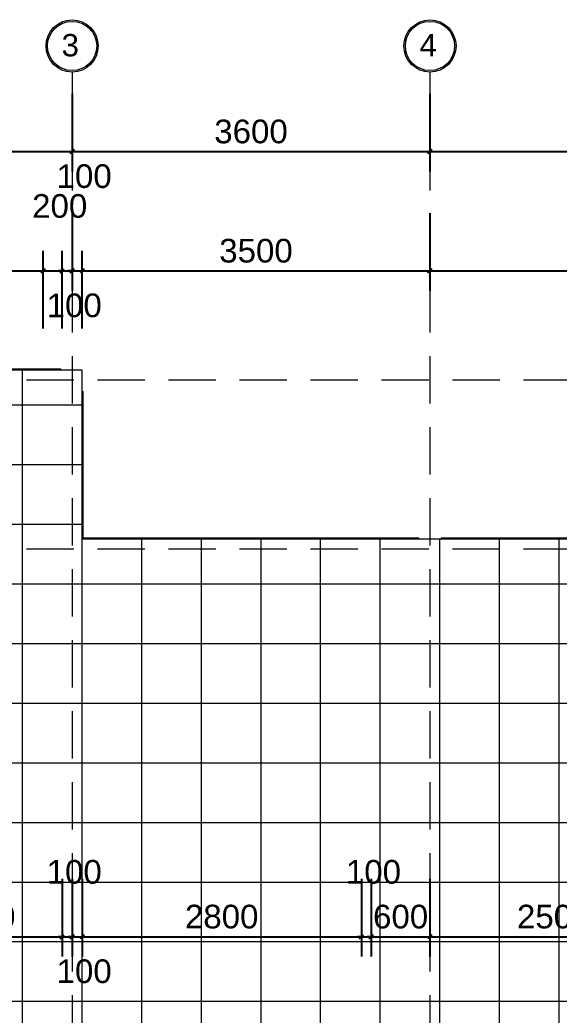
# Model space of a CAD drawing. Header units: millimetres. Extents: x -20510 to 108935, y -243239 to 20306.
# Drawn here: x 7525 to 12949, y -201489 to -191475 of the extents above; entities that cross this region are included whole.
import ezdxf

# ---------------------------------------------------------------- set-up
doc = ezdxf.new("R2010")
doc.units = ezdxf.units.MM
doc.linetypes.add('Hidden', pattern=[714.375, 476.25, -238.125])
for name, color, linetype, lineweight in [('A-ANNO-DIMS', 1, 'Continuous', 9), ('A-FLOR-PATT', 8, 'Continuous', 9), ('S-BEAM', 7, 'Continuous', 9), ('S-FNDN', 7, 'Continuous', 9), ('S-GRID', 1, 'Continuous', 9), ('S-GRID-IDEN', 1, 'Continuous', 9)]:
    doc.layers.add(name, color=color, linetype=linetype, lineweight=lineweight)
doc.styles.add('Arial_2', font='arial.ttf', dxfattribs={"height": 300})
doc.styles.add('Arial_5', font='arial.ttf', dxfattribs={"height": 238.125})
doc.dimstyles.new('SecretInternalLinAngDimStyle5p4736185', dxfattribs={"dimscale": 304.8, "dimtxt": 242.94927, "dimasz": 0.130208, "dimexe": 0.656168, "dimexo": 0.0625, "dimgap": 0.260417, "dimtad": 1, "dimdec": 0, "dimrnd": 100, "dimzin": 0, "dimdsep": 46, "dimtxsty": 'Arial_5', "dimblk1": 'OBLIQUE', "dimblk2": 'OBLIQUE', "dimsah": 1, "dimcen": 0.09, "dimdle": 0.492126, "dimazin": 0, "dimtfac": 1, "dimtdec": 4, "dimtix": 1, "dimtmove": 0, "dimatfit": 3, "dimfxl": 2.624672, "dimfxlon": 1, "dimtvp": 1, "dimtolj": 1, "dimtzin": 0, "dimarcsym": 2})
doc.dimstyles.new('SecretInternalLinAngDimStyle5p4736185_1', dxfattribs={"dimscale": 304.8, "dimtxt": 242.94927, "dimasz": 0.130208, "dimexe": 0.656168, "dimexo": 0.0625, "dimgap": 0.260417, "dimtad": 1, "dimdec": 0, "dimrnd": 100, "dimzin": 0, "dimdsep": 46, "dimtxsty": 'Arial_5', "dimblk1": 'OBLIQUE', "dimblk2": 'OBLIQUE', "dimsah": 1, "dimcen": 0.09, "dimdle": 0.492126, "dimazin": 0, "dimtfac": 1, "dimtdec": 4, "dimtix": 1, "dimtmove": 2, "dimatfit": 3, "dimfxl": 2.624672, "dimfxlon": 1, "dimtvp": 1, "dimtolj": 1, "dimtzin": 0, "dimarcsym": 2})

# ---------------------------------------------------------------- blocks, each defined once
blk = doc.blocks.new('Grid - TRUC  D1-102336-07_MẶT BẰNG MÁI')
at = {"layer": 'S-GRID-IDEN'}
for radius in [3.5, 3.3]:
    blk.add_circle((0, 0), radius, dxfattribs=at)
blk = doc.blocks.new('_Oblique')
at = {"color": 0, "linetype": 'ByBlock', "lineweight": -2}
blk.add_line((-0.5, -0.5), (0.5, 0.5), dxfattribs=at)
blk = doc.blocks.new('DIMBLOCK44-07_MẶT BẰNG MÁI')
at = {"layer": 'A-ANNO-DIMS', "color": 0, "lineweight": -2, "transparency": 16777216}
for p, q in [((4350, -192219), (4350, -193000)), ((8050, -192219), (8050, -193000)), ((4200, -192800), (8200, -192800))]:
    blk.add_line(p, q, dxfattribs=at)
at = {"layer": 'Defpoints', "color": 0, "transparency": 16777216}
for p in [(4350, -192200), (8050, -192200), (8050, -192800)]:
    blk.add_point(p, dxfattribs=at)
at = {"layer": 'A-ANNO-DIMS', "color": 0, "lineweight": -2, "transparency": 16777216, "xscale": 39.6875, "yscale": 39.6875, "zscale": 39.6875, "rotation": 180}
blk.add_blockref('_Oblique', (4350, -192800), dxfattribs=at)
at = {"layer": 'A-ANNO-DIMS', "color": 0, "lineweight": -2, "transparency": 16777216, "xscale": 39.6875, "yscale": 39.6875, "zscale": 39.6875}
blk.add_blockref('_Oblique', (8050, -192800), dxfattribs=at)
at = {"layer": 'A-ANNO-DIMS', "color": 0, "transparency": 16777216, "insert": (6200, -192599), "char_height": 238.1, "width": 659.33, "attachment_point": 5, "style": 'Arial_5'}
blk.add_mtext('\\A1;3700', dxfattribs=at)
blk = doc.blocks.new('DIMBLOCK45-07_MẶT BẰNG MÁI')
at = {"layer": 'A-ANNO-DIMS', "color": 0, "lineweight": -2, "transparency": 16777216}
for p, q in [((8050, -192219), (8050, -193000)), ((11650, -192219), (11650, -193000)), ((7900, -192800), (11800, -192800))]:
    blk.add_line(p, q, dxfattribs=at)
at = {"layer": 'Defpoints', "color": 0, "transparency": 16777216}
for p in [(8050, -192200), (11650, -192200), (11650, -192800)]:
    blk.add_point(p, dxfattribs=at)
at = {"layer": 'A-ANNO-DIMS', "color": 0, "lineweight": -2, "transparency": 16777216, "xscale": 39.6875, "yscale": 39.6875, "zscale": 39.6875, "rotation": 180}
blk.add_blockref('_Oblique', (8050, -192800), dxfattribs=at)
at = {"layer": 'A-ANNO-DIMS', "color": 0, "lineweight": -2, "transparency": 16777216, "xscale": 39.6875, "yscale": 39.6875, "zscale": 39.6875}
blk.add_blockref('_Oblique', (11650, -192800), dxfattribs=at)
at = {"layer": 'A-ANNO-DIMS', "color": 0, "transparency": 16777216, "insert": (9850, -192599), "char_height": 238.1, "width": 659.33, "attachment_point": 5, "style": 'Arial_5'}
blk.add_mtext('\\A1;3600', dxfattribs=at)
blk = doc.blocks.new('DIMBLOCK46-07_MẶT BẰNG MÁI')
at = {"layer": 'A-ANNO-DIMS', "color": 0, "lineweight": -2, "transparency": 16777216}
for p, q in [((11650, -192219), (11650, -193000)), ((15250, -192219), (15250, -193000)), ((11500, -192800), (15400, -192800))]:
    blk.add_line(p, q, dxfattribs=at)
at = {"layer": 'Defpoints', "color": 0, "transparency": 16777216}
for p in [(11650, -192200), (15250, -192200), (15250, -192800)]:
    blk.add_point(p, dxfattribs=at)
at = {"layer": 'A-ANNO-DIMS', "color": 0, "lineweight": -2, "transparency": 16777216, "xscale": 39.6875, "yscale": 39.6875, "zscale": 39.6875, "rotation": 180}
blk.add_blockref('_Oblique', (11650, -192800), dxfattribs=at)
at = {"layer": 'A-ANNO-DIMS', "color": 0, "lineweight": -2, "transparency": 16777216, "xscale": 39.6875, "yscale": 39.6875, "zscale": 39.6875}
blk.add_blockref('_Oblique', (15250, -192800), dxfattribs=at)
at = {"layer": 'A-ANNO-DIMS', "color": 0, "transparency": 16777216, "insert": (13450, -192599), "char_height": 238.1, "width": 659.33, "attachment_point": 5, "style": 'Arial_5'}
blk.add_mtext('\\A1;3600', dxfattribs=at)
blk = doc.blocks.new('DIMBLOCK56-07_MẶT BẰNG MÁI')
at = {"layer": 'A-ANNO-DIMS', "color": 0, "lineweight": -2, "transparency": 16777216}
for p, q in [((4658, -194581), (4658, -193800)), ((7758, -194581), (7758, -193800)), ((4508, -194000), (7908, -194000))]:
    blk.add_line(p, q, dxfattribs=at)
at = {"layer": 'Defpoints', "color": 0, "transparency": 16777216}
for p in [(7758, -194000), (4658, -194600), (7758, -194600)]:
    blk.add_point(p, dxfattribs=at)
at = {"layer": 'A-ANNO-DIMS', "color": 0, "lineweight": -2, "transparency": 16777216, "xscale": 39.6875, "yscale": 39.6875, "zscale": 39.6875, "rotation": 180}
blk.add_blockref('_Oblique', (4658, -194000), dxfattribs=at)
at = {"layer": 'A-ANNO-DIMS', "color": 0, "lineweight": -2, "transparency": 16777216, "xscale": 39.6875, "yscale": 39.6875, "zscale": 39.6875}
blk.add_blockref('_Oblique', (7758, -194000), dxfattribs=at)
at = {"layer": 'A-ANNO-DIMS', "color": 0, "transparency": 16777216, "insert": (6208, -193799), "char_height": 238.1, "width": 659.33, "attachment_point": 5, "style": 'Arial_5'}
blk.add_mtext('\\A1;3100', dxfattribs=at)
blk = doc.blocks.new('DIMBLOCK57-07_MẶT BẰNG MÁI')
at = {"layer": 'A-ANNO-DIMS', "color": 0, "lineweight": -2, "transparency": 16777216}
for p, q in [((7758, -194581), (7758, -193800)), ((7950, -194581), (7950, -193800)), ((7608, -194000), (8100, -194000))]:
    blk.add_line(p, q, dxfattribs=at)
at = {"layer": 'Defpoints', "color": 0, "transparency": 16777216}
for p in [(7950, -194000), (7758, -194600), (7950, -194600)]:
    blk.add_point(p, dxfattribs=at)
at = {"layer": 'A-ANNO-DIMS', "color": 0, "lineweight": -2, "transparency": 16777216, "xscale": 39.6875, "yscale": 39.6875, "zscale": 39.6875, "rotation": 180}
blk.add_blockref('_Oblique', (7758, -194000), dxfattribs=at)
at = {"layer": 'A-ANNO-DIMS', "color": 0, "lineweight": -2, "transparency": 16777216, "xscale": 39.6875, "yscale": 39.6875, "zscale": 39.6875}
blk.add_blockref('_Oblique', (7950, -194000), dxfattribs=at)
at = {"layer": 'A-ANNO-DIMS', "color": 0, "transparency": 16777216, "insert": (7648, -193228), "char_height": 238.1, "width": 494.5, "attachment_point": 1, "line_spacing_factor": 0.941778, "style": 'Arial_5'}
blk.add_mtext('\\A1;200', dxfattribs=at)
blk = doc.blocks.new('DIMBLOCK58-07_MẶT BẰNG MÁI')
at = {"layer": 'A-ANNO-DIMS', "color": 0, "lineweight": -2, "transparency": 16777216}
for p, q in [((8050, -193419), (8050, -194200)), ((7950, -194581), (7950, -193800)), ((7950, -194000), (7910, -194000)), ((7950, -194000), (8050, -194000)), ((8050, -194000), (8090, -194000))]:
    blk.add_line(p, q, dxfattribs=at)
at = {"layer": 'Defpoints', "color": 0, "transparency": 16777216}
for p in [(8050, -193400), (8050, -194000), (7950, -194600)]:
    blk.add_point(p, dxfattribs=at)
at = {"layer": 'A-ANNO-DIMS', "color": 0, "lineweight": -2, "transparency": 16777216, "xscale": 39.6875, "yscale": 39.6875, "zscale": 39.6875}
blk.add_blockref('_Oblique', (7950, -194000), dxfattribs=at)
at = {"layer": 'A-ANNO-DIMS', "color": 0, "lineweight": -2, "transparency": 16777216, "xscale": 39.6875, "yscale": 39.6875, "zscale": 39.6875, "rotation": 180}
blk.add_blockref('_Oblique', (8050, -194000), dxfattribs=at)
at = {"layer": 'A-ANNO-DIMS', "color": 0, "transparency": 16777216, "insert": (7794, -194228), "char_height": 238.1, "width": 494.5, "attachment_point": 1, "line_spacing_factor": 0.941778, "style": 'Arial_5'}
blk.add_mtext('\\A1;100', dxfattribs=at)
blk = doc.blocks.new('DIMBLOCK59-07_MẶT BẰNG MÁI')
at = {"layer": 'A-ANNO-DIMS', "color": 0, "lineweight": -2, "transparency": 16777216}
for p, q in [((8050, -193419), (8050, -194200)), ((8150, -194581), (8150, -193800)), ((8050, -194000), (8010, -194000)), ((8050, -194000), (8150, -194000)), ((8150, -194000), (8190, -194000))]:
    blk.add_line(p, q, dxfattribs=at)
at = {"layer": 'Defpoints', "color": 0, "transparency": 16777216}
for p in [(8050, -193400), (8150, -194000), (8150, -194600)]:
    blk.add_point(p, dxfattribs=at)
at = {"layer": 'A-ANNO-DIMS', "color": 0, "lineweight": -2, "transparency": 16777216, "xscale": 39.6875, "yscale": 39.6875, "zscale": 39.6875}
blk.add_blockref('_Oblique', (8050, -194000), dxfattribs=at)
at = {"layer": 'A-ANNO-DIMS', "color": 0, "lineweight": -2, "transparency": 16777216, "xscale": 39.6875, "yscale": 39.6875, "zscale": 39.6875, "rotation": 180}
blk.add_blockref('_Oblique', (8150, -194000), dxfattribs=at)
at = {"layer": 'A-ANNO-DIMS', "color": 0, "transparency": 16777216, "insert": (7894, -192928), "char_height": 238.1, "width": 494.5, "attachment_point": 1, "line_spacing_factor": 0.941778, "style": 'Arial_5'}
blk.add_mtext('\\A1;100', dxfattribs=at)
blk = doc.blocks.new('DIMBLOCK60-07_MẶT BẰNG MÁI')
at = {"layer": 'A-ANNO-DIMS', "color": 0, "lineweight": -2, "transparency": 16777216}
for p, q in [((11650, -193419), (11650, -194200)), ((8150, -194581), (8150, -193800)), ((8000, -194000), (11800, -194000))]:
    blk.add_line(p, q, dxfattribs=at)
at = {"layer": 'Defpoints', "color": 0, "transparency": 16777216}
for p in [(11650, -193400), (11650, -194000), (8150, -194600)]:
    blk.add_point(p, dxfattribs=at)
at = {"layer": 'A-ANNO-DIMS', "color": 0, "lineweight": -2, "transparency": 16777216, "xscale": 39.6875, "yscale": 39.6875, "zscale": 39.6875, "rotation": 180}
blk.add_blockref('_Oblique', (8150, -194000), dxfattribs=at)
at = {"layer": 'A-ANNO-DIMS', "color": 0, "lineweight": -2, "transparency": 16777216, "xscale": 39.6875, "yscale": 39.6875, "zscale": 39.6875}
blk.add_blockref('_Oblique', (11650, -194000), dxfattribs=at)
at = {"layer": 'A-ANNO-DIMS', "color": 0, "transparency": 16777216, "insert": (9900, -193799), "char_height": 238.1, "width": 659.33, "attachment_point": 5, "style": 'Arial_5'}
blk.add_mtext('\\A1;3500', dxfattribs=at)
blk = doc.blocks.new('DIMBLOCK61-07_MẶT BẰNG MÁI')
at = {"layer": 'A-ANNO-DIMS', "color": 0, "lineweight": -2, "transparency": 16777216}
for p, q in [((11650, -193419), (11650, -194200)), ((15250, -193419), (15250, -194200)), ((11500, -194000), (15400, -194000))]:
    blk.add_line(p, q, dxfattribs=at)
at = {"layer": 'Defpoints', "color": 0, "transparency": 16777216}
for p in [(11650, -193400), (15250, -193400), (15250, -194000)]:
    blk.add_point(p, dxfattribs=at)
at = {"layer": 'A-ANNO-DIMS', "color": 0, "lineweight": -2, "transparency": 16777216, "xscale": 39.6875, "yscale": 39.6875, "zscale": 39.6875, "rotation": 180}
blk.add_blockref('_Oblique', (11650, -194000), dxfattribs=at)
at = {"layer": 'A-ANNO-DIMS', "color": 0, "lineweight": -2, "transparency": 16777216, "xscale": 39.6875, "yscale": 39.6875, "zscale": 39.6875}
blk.add_blockref('_Oblique', (15250, -194000), dxfattribs=at)
at = {"layer": 'A-ANNO-DIMS', "color": 0, "transparency": 16777216, "insert": (13450, -193799), "char_height": 238.1, "width": 659.33, "attachment_point": 5, "style": 'Arial_5'}
blk.add_mtext('\\A1;3600', dxfattribs=at)
blk = doc.blocks.new('DIMBLOCK137-07_MẶT BẰNG MÁI')
at = {"layer": 'A-ANNO-DIMS', "color": 0, "lineweight": -2, "transparency": 16777216}
for p, q in [((7950, -200119), (7950, -200900)), ((6270, -201281), (6270, -200500)), ((6120, -200700), (8100, -200700))]:
    blk.add_line(p, q, dxfattribs=at)
at = {"layer": 'Defpoints', "color": 0, "transparency": 16777216}
for p in [(7950, -200100), (7950, -200700), (6270, -201300)]:
    blk.add_point(p, dxfattribs=at)
at = {"layer": 'A-ANNO-DIMS', "color": 0, "lineweight": -2, "transparency": 16777216, "xscale": 39.6875, "yscale": 39.6875, "zscale": 39.6875, "rotation": 180}
blk.add_blockref('_Oblique', (6270, -200700), dxfattribs=at)
at = {"layer": 'A-ANNO-DIMS', "color": 0, "lineweight": -2, "transparency": 16777216, "xscale": 39.6875, "yscale": 39.6875, "zscale": 39.6875}
blk.add_blockref('_Oblique', (7950, -200700), dxfattribs=at)
at = {"layer": 'A-ANNO-DIMS', "color": 0, "transparency": 16777216, "insert": (7110, -200499), "char_height": 238.1, "width": 659.33, "attachment_point": 5, "style": 'Arial_5'}
blk.add_mtext('\\A1;1700', dxfattribs=at)
blk = doc.blocks.new('DIMBLOCK138-07_MẶT BẰNG MÁI')
at = {"layer": 'A-ANNO-DIMS', "color": 0, "lineweight": -2, "transparency": 16777216}
for p, q in [((7950, -200119), (7950, -200900)), ((8050, -200119), (8050, -200900)), ((7950, -200700), (7910, -200700)), ((7950, -200700), (8050, -200700)), ((8050, -200700), (8090, -200700))]:
    blk.add_line(p, q, dxfattribs=at)
at = {"layer": 'Defpoints', "color": 0, "transparency": 16777216}
for p in [(7950, -200100), (8050, -200100), (8050, -200700)]:
    blk.add_point(p, dxfattribs=at)
at = {"layer": 'A-ANNO-DIMS', "color": 0, "lineweight": -2, "transparency": 16777216, "xscale": 39.6875, "yscale": 39.6875, "zscale": 39.6875}
blk.add_blockref('_Oblique', (7950, -200700), dxfattribs=at)
at = {"layer": 'A-ANNO-DIMS', "color": 0, "lineweight": -2, "transparency": 16777216, "xscale": 39.6875, "yscale": 39.6875, "zscale": 39.6875, "rotation": 180}
blk.add_blockref('_Oblique', (8050, -200700), dxfattribs=at)
at = {"layer": 'A-ANNO-DIMS', "color": 0, "transparency": 16777216, "insert": (7794, -199928), "char_height": 238.1, "width": 494.5, "attachment_point": 1, "line_spacing_factor": 0.941778, "style": 'Arial_5'}
blk.add_mtext('\\A1;100', dxfattribs=at)
blk = doc.blocks.new('DIMBLOCK139-07_MẶT BẰNG MÁI')
at = {"layer": 'A-ANNO-DIMS', "color": 0, "lineweight": -2, "transparency": 16777216}
for p, q in [((8050, -200119), (8050, -200900)), ((8150, -200119), (8150, -200900)), ((8050, -200700), (8010, -200700)), ((8050, -200700), (8150, -200700)), ((8150, -200700), (8190, -200700))]:
    blk.add_line(p, q, dxfattribs=at)
at = {"layer": 'Defpoints', "color": 0, "transparency": 16777216}
for p in [(8050, -200100), (8150, -200100), (8150, -200700)]:
    blk.add_point(p, dxfattribs=at)
at = {"layer": 'A-ANNO-DIMS', "color": 0, "lineweight": -2, "transparency": 16777216, "xscale": 39.6875, "yscale": 39.6875, "zscale": 39.6875}
blk.add_blockref('_Oblique', (8050, -200700), dxfattribs=at)
at = {"layer": 'A-ANNO-DIMS', "color": 0, "lineweight": -2, "transparency": 16777216, "xscale": 39.6875, "yscale": 39.6875, "zscale": 39.6875, "rotation": 180}
blk.add_blockref('_Oblique', (8150, -200700), dxfattribs=at)
at = {"layer": 'A-ANNO-DIMS', "color": 0, "transparency": 16777216, "insert": (7894, -200928), "char_height": 238.1, "width": 494.5, "attachment_point": 1, "line_spacing_factor": 0.941778, "style": 'Arial_5'}
blk.add_mtext('\\A1;100', dxfattribs=at)
blk = doc.blocks.new('DIMBLOCK140-07_MẶT BẰNG MÁI')
at = {"layer": 'A-ANNO-DIMS', "color": 0, "lineweight": -2, "transparency": 16777216}
for p, q in [((8150, -200119), (8150, -200900)), ((10960, -200119), (10960, -200900)), ((8000, -200700), (11110, -200700))]:
    blk.add_line(p, q, dxfattribs=at)
at = {"layer": 'Defpoints', "color": 0, "transparency": 16777216}
for p in [(8150, -200100), (10960, -200100), (10960, -200700)]:
    blk.add_point(p, dxfattribs=at)
at = {"layer": 'A-ANNO-DIMS', "color": 0, "lineweight": -2, "transparency": 16777216, "xscale": 39.6875, "yscale": 39.6875, "zscale": 39.6875, "rotation": 180}
blk.add_blockref('_Oblique', (8150, -200700), dxfattribs=at)
at = {"layer": 'A-ANNO-DIMS', "color": 0, "lineweight": -2, "transparency": 16777216, "xscale": 39.6875, "yscale": 39.6875, "zscale": 39.6875}
blk.add_blockref('_Oblique', (10960, -200700), dxfattribs=at)
at = {"layer": 'A-ANNO-DIMS', "color": 0, "transparency": 16777216, "insert": (9555, -200499), "char_height": 238.1, "width": 659.33, "attachment_point": 5, "style": 'Arial_5'}
blk.add_mtext('\\A1;2800', dxfattribs=at)
blk = doc.blocks.new('DIMBLOCK141-07_MẶT BẰNG MÁI')
at = {"layer": 'A-ANNO-DIMS', "color": 0, "lineweight": -2, "transparency": 16777216}
for p, q in [((10960, -200119), (10960, -200900)), ((11060, -200119), (11060, -200900)), ((10960, -200700), (10920, -200700)), ((10960, -200700), (11060, -200700)), ((11060, -200700), (11100, -200700))]:
    blk.add_line(p, q, dxfattribs=at)
at = {"layer": 'Defpoints', "color": 0, "transparency": 16777216}
for p in [(10960, -200100), (11060, -200100), (11060, -200700)]:
    blk.add_point(p, dxfattribs=at)
at = {"layer": 'A-ANNO-DIMS', "color": 0, "lineweight": -2, "transparency": 16777216, "xscale": 39.6875, "yscale": 39.6875, "zscale": 39.6875}
blk.add_blockref('_Oblique', (10960, -200700), dxfattribs=at)
at = {"layer": 'A-ANNO-DIMS', "color": 0, "lineweight": -2, "transparency": 16777216, "xscale": 39.6875, "yscale": 39.6875, "zscale": 39.6875, "rotation": 180}
blk.add_blockref('_Oblique', (11060, -200700), dxfattribs=at)
at = {"layer": 'A-ANNO-DIMS', "color": 0, "transparency": 16777216, "insert": (10804, -199928), "char_height": 238.1, "width": 494.5, "attachment_point": 1, "line_spacing_factor": 0.941778, "style": 'Arial_5'}
blk.add_mtext('\\A1;100', dxfattribs=at)
blk = doc.blocks.new('DIMBLOCK142-07_MẶT BẰNG MÁI')
at = {"layer": 'A-ANNO-DIMS', "color": 0, "lineweight": -2, "transparency": 16777216}
for p, q in [((11060, -200119), (11060, -200900)), ((11650, -200119), (11650, -200900)), ((11060, -200700), (11020, -200700)), ((11060, -200700), (11650, -200700)), ((11650, -200700), (11690, -200700))]:
    blk.add_line(p, q, dxfattribs=at)
at = {"layer": 'Defpoints', "color": 0, "transparency": 16777216}
for p in [(11060, -200100), (11650, -200100), (11650, -200700)]:
    blk.add_point(p, dxfattribs=at)
at = {"layer": 'A-ANNO-DIMS', "color": 0, "lineweight": -2, "transparency": 16777216, "xscale": 39.6875, "yscale": 39.6875, "zscale": 39.6875}
blk.add_blockref('_Oblique', (11060, -200700), dxfattribs=at)
at = {"layer": 'A-ANNO-DIMS', "color": 0, "lineweight": -2, "transparency": 16777216, "xscale": 39.6875, "yscale": 39.6875, "zscale": 39.6875, "rotation": 180}
blk.add_blockref('_Oblique', (11650, -200700), dxfattribs=at)
at = {"layer": 'A-ANNO-DIMS', "color": 0, "transparency": 16777216, "insert": (11355, -200499), "char_height": 238.1, "width": 494.5, "attachment_point": 5, "style": 'Arial_5'}
blk.add_mtext('\\A1;600', dxfattribs=at)
blk = doc.blocks.new('DIMBLOCK143-07_MẶT BẰNG MÁI')
at = {"layer": 'A-ANNO-DIMS', "color": 0, "lineweight": -2, "transparency": 16777216}
for p, q in [((11650, -200119), (11650, -200900)), ((14140, -201281), (14140, -200500)), ((11500, -200700), (14290, -200700))]:
    blk.add_line(p, q, dxfattribs=at)
at = {"layer": 'Defpoints', "color": 0, "transparency": 16777216}
for p in [(11650, -200100), (14140, -200700), (14140, -201300)]:
    blk.add_point(p, dxfattribs=at)
at = {"layer": 'A-ANNO-DIMS', "color": 0, "lineweight": -2, "transparency": 16777216, "xscale": 39.6875, "yscale": 39.6875, "zscale": 39.6875, "rotation": 180}
blk.add_blockref('_Oblique', (11650, -200700), dxfattribs=at)
at = {"layer": 'A-ANNO-DIMS', "color": 0, "lineweight": -2, "transparency": 16777216, "xscale": 39.6875, "yscale": 39.6875, "zscale": 39.6875}
blk.add_blockref('_Oblique', (14140, -200700), dxfattribs=at)
at = {"layer": 'A-ANNO-DIMS', "color": 0, "transparency": 16777216, "insert": (12895, -200499), "char_height": 238.1, "width": 659.33, "attachment_point": 5, "style": 'Arial_5'}
blk.add_mtext('\\A1;2500', dxfattribs=at)

msp = doc.modelspace()

# ---------------------------------------------------------------- hatches: boundary and pattern name
at = {"layer": 'A-FLOR-PATT'}
h = msp.add_hatch(dxfattribs=at)
h.set_pattern_fill('FP_5', color=256, style=0, pattern_type=2)
h.set_pattern_definition([(0.0043, (16612.5, -202550.4), (-0.045, 600), []), (90.004, (16612.5, -202550.4), (-600, -0.042), [])])
h.paths.add_polyline_path([(450, -210100.9), (825, -210100.8), (825, -209951), (650, -209951), (650, -210100), (450, -210100), (450, -209900), (574, -209900), (574, -209750), (450, -209750), (450, -209921)])
h.paths.add_polyline_path([(1925, -210100.8), (2025, -210100.7), (2025, -210001), (1925, -210001)])
h.paths.add_polyline_path([(3125, -210100.7), (3225, -210100.7), (3225, -210001), (3125, -210001)])
h.paths.add_polyline_path([(4250, -210100.6), (11050, -210100), (11050, -205200), (4589.3, -205200), (4589.3, -207114.5), (1100, -207114.5), (1100, -207564.5), (650, -207564.5), (650, -209650), (675, -209650), (675, -209750), (674, -209750), (674, -209851), (925, -209851), (925, -209901), (4225, -209901), (4225, -209956), (4250, -209956)])
h.paths.add_polyline_path([(26650, -210098.9), (32150, -210098.5), (32150, -210006), (32250, -210006), (32250, -210098.5), (33450, -210098.4), (33450, -210006), (33550, -210006), (33550, -209901), (36850, -209901), (36850, -209900), (37250, -209900), (37250, -209750), (37025, -209750), (37025, -209650), (37050, -209650), (37050, -206600), (37150, -206600), (37150, -207450), (37254.9, -207450), (37260.1, -204700), (37250, -204700), (37250, -205200), (26650, -205200), (26650, -209461.1)])
h.paths.add_polyline_path([(34550, -210098.3), (34650, -210098.3), (34650, -210001), (34550, -210001)])
h.paths.add_polyline_path([(35750, -210098.2), (35850, -210098.2), (35850, -210001), (35750, -210001)])
h.paths.add_polyline_path([(36950, -210098.2), (37050, -210098.1), (37050, -210000), (36950, -210000)])
h.paths.add_polyline_path([(37250.8, -209650), (37252.5, -208750), (37250, -208750), (37250, -209650)])
h.paths.add_polyline_path([(37150, -208650), (37252.7, -208650), (37252.9, -208550), (37150, -208550)])
h.paths.add_polyline_path([(550, -208650), (550, -208550), (450, -208550), (450, -208650)])
h.paths.add_polyline_path([(37250, -208450), (37253.1, -208450), (37254.7, -207550), (37250, -207550), (37250, -207621.2)])
h.paths.add_polyline_path([(-1398.3, -205600), (-1200.3, -205600), (-1200.3, -201200), (-4025.9, -201200), (-4050, -205600), (-3634.8, -205600)])
h.paths.add_polyline_path([(37250, -204500), (37260.4, -204500), (37264.5, -202300), (37250, -202300), (37250, -202312.7), (37260, -202312.7), (37260, -204487.3), (37250, -204487.3)])
h.paths.add_polyline_path([(37260, -202100), (37264.9, -202100), (37269.7, -199530), (37260, -199530), (37260, -202037.3), (37250, -202037.3), (37250, -202100)])
h.paths.add_polyline_path([(5650, -200300), (6750, -200300), (6750, -196910), (5650, -196910), (5650, -200261.7)])
h.paths.add_polyline_path([(6625.4, -199962.3), (6608.5, -199960.5), (6592, -199954.3), (6580.4, -199947.2), (6567.3, -199934), (6558.7, -199920.9), (6553.1, -199905.6), (6550.5, -199890.4), (6552.7, -199870.1), (6559.3, -199854.2), (6568.9, -199839.1), (6576.8, -199831.2), (6594.5, -199819.4), (6594.7, -199819.2), (6594.7, -198025.5), (6656.1, -198025.5), (6656.9, -199819.6), (6670.4, -199827.8), (6683.5, -199841), (6692.1, -199854.1), (6697.7, -199869.4), (6700.1, -199887.5), (6698.1, -199904.9), (6691.5, -199920.8), (6684.1, -199933.6), (6674, -199943.8), (6656.3, -199955.6), (6652.5, -199956.9), (6641, -199960.5)])
h.paths.add_polyline_path([(31169.6, -199900), (31852.1, -199900), (31850.5, -199890.4), (31852.7, -199870.1), (31859.3, -199854.2), (31868.5, -199839.5), (31876.8, -199831.2), (31894.5, -199819.4), (31894.7, -199819.2), (31894.7, -196930.3), (31105.3, -196930.3), (31106.1, -199819.6), (31119.6, -199827.8), (31132.7, -199841), (31141.3, -199854.1), (31146.9, -199869.4), (31149.5, -199884.6), (31148.2, -199900), (31149.5, -199900)])
h.paths.add_polyline_path([(3074.5, -199685.5), (4240, -199685.5), (4240, -196912.7), (4250, -196912.7), (4250, -196700.8), (4225, -196700.8), (4225, -196899), (675, -196899), (675, -197150), (650, -197150), (650, -199235.5), (1100, -199235.5), (1100, -199685.5), (3040.5, -199685.5)])
h.paths.add_polyline_path([(37260, -199430), (37269.9, -199430), (37275, -196699.9), (37250, -196700), (37250, -196912.7), (37260, -196912.7), (37260, -199341.7)])
h.paths.add_polyline_path([(450, -198250), (550, -198250), (550, -198150), (450, -198150), (450, -198250)])
h.paths.add_polyline_path([(450, -198050), (450, -198050), (450, -197961.8)])
h.paths.add_polyline_path([(575, -197050), (575, -196900), (450, -196900), (450, -196700), (650, -196700), (650, -196799), (825, -196799), (825, -196699.3), (450, -196700), (450, -197050)])
h.paths.add_polyline_path([(31105.3, -196930.3), (31094.6, -196919.6), (31094.6, -196925)])
h.paths.add_polyline_path([(31094.6, -196919.6), (31085, -196910), (31075, -196910)])
h.paths.add_polyline_path([(2025, -196799), (2025, -196699.8), (1925, -196699.8), (1925, -196799), (1956.3, -196799)])
h.paths.add_polyline_path([(3225, -196799), (3225, -196700.3), (3125, -196700.3), (3125, -196799)])
h.paths.add_polyline_path([(22350, -196700), (22562.7, -196700), (22562.7, -196698.8), (22337.3, -196698.8), (22337.3, -196700)])
h.paths.add_polyline_path([(11750, -196700), (11762.7, -196700), (11762.7, -196698.4), (11537.3, -196698.4), (11537.3, -196700), (11550, -196700)])
h.paths.add_polyline_path([(26162.7, -196700), (26162.7, -196699), (25937.3, -196699), (25937.3, -196700), (26150, -196700)])
h.paths.add_polyline_path([(8162.7, -196700), (8162.7, -196698.3), (8150, -196698.3), (8150, -196700)])
h.paths.add_polyline_path([(15350, -196700), (15362.7, -196700), (15362.7, -196698.6), (15137.3, -196698.5), (15137.3, -196700), (15150, -196700)])
h.paths.add_polyline_path([(18950, -196700), (18962.7, -196700), (18962.7, -196698.7), (18737.3, -196698.7), (18737.3, -196700), (18750, -196700)])
h.paths.add_polyline_path([(4250, -195212.7), (4250, -195212.7), (4250, -195000), (4250, -195000), (4250, -195200)])
at = {"layer": 'S-FNDN'}
h = msp.add_hatch(dxfattribs=at)
h.set_pattern_fill('FP_4', color=256, style=0, pattern_type=2)
h.set_pattern_definition([(0.0043, (16611.9, -202550.3), (-0.045, 600), []), (90.004, (16611.9, -202550.3), (-600, -0.042), [])])
h.paths.add_polyline_path([(450, -210100.9), (825, -210100.8), (825, -209951), (650, -209951), (650, -210100), (450, -210100), (450, -209900), (574, -209900), (574, -209750), (450, -209750), (450, -209921)])
h.paths.add_polyline_path([(1925, -210100.8), (2025, -210100.7), (2025, -210001), (1925, -210001)])
h.paths.add_polyline_path([(3125, -210100.7), (3225, -210100.7), (3225, -210001), (3125, -210001)])
h.paths.add_polyline_path([(4250, -210100.6), (11050, -210100), (11050, -205200), (4589.3, -205200), (4589.3, -207114.5), (1100, -207114.5), (1100, -207564.5), (650, -207564.5), (650, -209650), (675, -209650), (675, -209750), (674, -209750), (674, -209851), (925, -209851), (925, -209901), (4225, -209901), (4225, -209956), (4250, -209956)])
h.paths.add_polyline_path([(26650, -210098.9), (32150, -210098.5), (32150, -210006), (32250, -210006), (32250, -210098.5), (33450, -210098.4), (33450, -210006), (33550, -210006), (33550, -209901), (36850, -209901), (36850, -209900), (37250, -209900), (37250, -209750), (37025, -209750), (37025, -209650), (37050, -209650), (37050, -206600), (37150, -206600), (37150, -207450), (37254.9, -207450), (37260.1, -204700), (37250, -204700), (37250, -205200), (26650, -205200), (26650, -209461.1)])
h.paths.add_polyline_path([(34550, -210098.3), (34650, -210098.3), (34650, -210001), (34550, -210001)])
h.paths.add_polyline_path([(35750, -210098.2), (35850, -210098.2), (35850, -210001), (35750, -210001)])
h.paths.add_polyline_path([(36950, -210098.2), (37050, -210098.1), (37050, -210000), (36950, -210000)])
h.paths.add_polyline_path([(450, -209650), (450, -209650), (450, -209461.1)])
h.paths.add_polyline_path([(37250, -209650), (37250.8, -209650), (37252.5, -208750), (37250, -208750), (37250, -209461.1)])
h.paths.add_polyline_path([(37252.7, -208650), (37252.9, -208550), (37150, -208550), (37150, -208650), (37250, -208650)])
h.paths.add_polyline_path([(550, -208650), (550, -208550), (450, -208550), (450, -208650)])
h.paths.add_polyline_path([(37250, -208450), (37253.1, -208450), (37254.7, -207550), (37250, -207550), (37250, -207621.2)])
h.paths.add_polyline_path([(450, -208450), (450, -208450), (450, -207621.2)])
h.paths.add_polyline_path([(-3634.8, -205600), (-1200.3, -205600), (-1200.3, -201200), (-4025.9, -201200), (-4050, -205600)])
h.paths.add_polyline_path([(37260.4, -204500), (37264.5, -202300), (37250, -202300), (37250, -202312.7), (37260, -202312.7), (37260, -204487.3), (37250, -204487.3), (37250, -204500), (37260, -204500)])
h.paths.add_polyline_path([(37260, -202100), (37264.9, -202100), (37269.7, -199530), (37260, -199530), (37260, -202037.3), (37250, -202037.3), (37250, -202100)])
h.paths.add_polyline_path([(5650, -200300), (6750, -200300), (6750, -196910), (5650, -196910), (5650, -200261.7)])
h.paths.add_polyline_path([(6625.4, -199962.3), (6608.5, -199960.5), (6592, -199954.3), (6580.4, -199947.2), (6567.3, -199934), (6558.7, -199920.9), (6553.1, -199905.6), (6550.5, -199890.4), (6552.7, -199870.1), (6559.3, -199854.2), (6568.9, -199839.1), (6576.8, -199831.2), (6594.5, -199819.4), (6594.7, -199819.2), (6594.7, -198025.5), (6656.1, -198025.5), (6656.9, -199819.6), (6670.4, -199827.8), (6683.5, -199841), (6692.1, -199854.1), (6697.7, -199869.4), (6700.1, -199887.5), (6698.1, -199904.9), (6691.5, -199920.8), (6684.1, -199933.6), (6674, -199943.8), (6656.3, -199955.6), (6652.5, -199956.9), (6641, -199960.5)])
h.paths.add_polyline_path([(31389.4, -199900), (31852.1, -199900), (31850.5, -199890.4), (31852.7, -199870.1), (31859.3, -199854.2), (31868.5, -199839.5), (31876.8, -199831.2), (31894.5, -199819.4), (31894.7, -199819.2), (31894.7, -196930.3), (31105.3, -196930.3), (31106.1, -199819.6), (31119.6, -199827.8), (31132.7, -199841), (31141.3, -199854.1), (31146.9, -199869.4), (31149.5, -199884.6), (31148.2, -199900), (31309.4, -199900)])
h.paths.add_polyline_path([(3074.5, -199685.5), (4240, -199685.5), (4240, -196912.7), (4250, -196912.7), (4250, -196700.8), (4225, -196700.8), (4225, -196899), (675, -196899), (675, -197150), (650, -197150), (650, -199235.5), (1100, -199235.5), (1100, -199685.5), (3040.5, -199685.5)])
h.paths.add_polyline_path([(37260, -199430), (37269.9, -199430), (37275, -196699.9), (37250, -196700), (37250, -196912.7), (37260, -196912.7), (37260, -199341.7)])
h.paths.add_polyline_path([(450, -198250), (550, -198250), (550, -198150), (450, -198150)])
h.paths.add_polyline_path([(450, -198050), (450, -198050), (450, -197961.8)])
h.paths.add_polyline_path([(575, -197050), (575, -196900), (450, -196900), (450, -196700), (650, -196700), (650, -196799), (825, -196799), (825, -196699.3), (450, -196700), (450, -197050)])
h.paths.add_polyline_path([(31105.3, -196930.3), (31094.6, -196919.6), (31094.6, -196925)])
h.paths.add_polyline_path([(31094.6, -196919.6), (31085, -196910), (31075, -196910)])
h.paths.add_polyline_path([(3225, -196799), (3225, -196700.3), (3125, -196700.3), (3125, -196799)])
h.paths.add_polyline_path([(1925, -196799), (2025, -196799), (2025, -196699.8), (1925, -196699.8)])
h.paths.add_polyline_path([(8150, -196700), (8162.7, -196700), (8162.7, -196698.3), (8150, -196698.3)])
h.paths.add_polyline_path([(11750, -196700), (11762.7, -196700), (11762.7, -196698.4), (11537.3, -196698.4), (11537.3, -196700), (11550, -196700)])
h.paths.add_polyline_path([(15362.7, -196700), (15362.7, -196698.6), (15137.3, -196698.5), (15137.3, -196700), (15350, -196700)])
h.paths.add_polyline_path([(29540, -196700), (29540, -196699.1), (29537.3, -196700)])
h.paths.add_polyline_path([(25950, -196700), (26162.7, -196700), (26162.7, -196699), (25937.3, -196699), (25937.3, -196700)])
h.paths.add_polyline_path([(18962.7, -196700), (18962.7, -196698.7), (18737.3, -196698.7), (18737.3, -196700), (18950, -196700)])
h.paths.add_polyline_path([(22350, -196700), (22562.7, -196700), (22562.7, -196698.8), (22337.3, -196698.8), (22337.3, -196700)])
h.paths.add_polyline_path([(4250, -195212.7), (4250, -195212.7), (4250, -195000), (4250, -195000), (4250, -195200)])
h.paths.add_polyline_path([(29550, -195212.7), (29550, -195212.7), (29550, -195200)])
h.paths.add_polyline_path([(33449.3, -195000), (33449.3, -195000), (33449.2, -195000)])
h = msp.add_hatch(dxfattribs=at)
h.set_pattern_fill('FP_2', color=256, style=0, pattern_type=2)
h.set_pattern_definition([(0, (20750, -202550), (0, 600), []), (90, (20750, -202550), (-600, 4e-14), [])])
h.paths.add_polyline_path([(12020.2, -210100), (26650, -210100), (26650, -205200), (37250, -205200), (37250, -196700), (33460, -196700), (33460, -196910), (33450, -196910), (33450, -196922.7), (33460, -196922.7), (33460, -202077.3), (33450, -202077.3), (33450, -202090), (33460, -202090), (33460, -202310), (29540, -202310), (29540, -202090), (29550, -202090), (29550, -202077.3), (29540, -202077.3), (29540, -196922.7), (29550, -196922.7), (29550, -196910), (29540, -196910), (29540, -196700), (8150, -196700), (8150, -195000), (4250, -195000), (4250, -199685.5), (4589.3, -199685.5), (4589.3, -205200), (11050, -205200), (11050, -210100)])
h.paths.add_polyline_path([(32050, -200300), (32050, -199900), (31998.8, -199900.8), (31998.1, -199904.9), (31991.5, -199920.8), (31984.1, -199933.6), (31974, -199943.8), (31956.3, -199955.6), (31952.5, -199956.9), (31938.4, -199960.8), (31925.4, -199962.3), (31908.5, -199960.5), (31892, -199954.3), (31880.4, -199947.2), (31867.3, -199934), (31858.7, -199920.9), (31853.1, -199905.6), (31852.1, -199900), (30950, -199900), (30950, -200300)])
h.paths.add_polyline_path([(6750, -200300), (5650, -200300), (5650, -196900), (6750, -196900), (6750, -200261.7)])

# ---------------------------------------------------------------- linework, layer by layer
at = {"layer": 'S-BEAM'}
for p, q in [((7937.3, -194990), (4462.7, -194990)), ((7937.3, -194990), (7937.3, -195000)), ((8150, -195212.7), (8160, -195212.7)), ((8160, -196687.3), (8160, -195212.7)), ((8160, -196687.3), (8150, -196687.3)), ((8162.7, -196700), (8162.7, -196690)), ((11537.3, -196690), (8162.7, -196690)), ((11537.3, -196690), (11537.3, -196700)), ((11762.7, -196700), (11762.7, -196690)), ((15137.3, -196690), (11762.7, -196690))]:
    msp.add_line(p, q, dxfattribs=at)
at = {"layer": 'S-FNDN'}
for p, q in [((8150, -195000), (4250, -195000)), ((8150, -196700), (8150, -195000)), ((8162.7, -196698.3), (8150, -196698.3)), ((29540, -196700), (8150, -196700)), ((11762.7, -196698.4), (11537.3, -196698.4))]:
    msp.add_line(p, q, dxfattribs=at)
at = {"layer": 'S-GRID', "linetype": 'Hidden'}
for p, q in [((8050, -192000), (8050, -213000)), ((11650, -192000), (11650, -213000)), ((39500, -195100), (-3000, -195100)), ((39500, -196800), (-3000, -196800))]:
    msp.add_line(p, q, dxfattribs=at)

# ---------------------------------------------------------------- block references
at = {"layer": 'S-GRID-IDEN', "xscale": 74.99999999999996, "yscale": 74.99999999999996, "zscale": 74.99999999999996, "rotation": 180}
for p in [(8050, -191737.5), (11650, -191737.5)]:
    msp.add_blockref('Grid - TRUC  D1-102336-07_MẶT BẰNG MÁI', p, dxfattribs=at)

# ---------------------------------------------------------------- dimensions: what is measured, and where the dimension line sits
at = {"layer": 'A-ANNO-DIMS'}
for base, p1, p2, override, picture, middle in [((8050, -192800), (4350, -192200), (8050, -192200), {"dimpost": '<>', "dimfxl": 3700}, 'DIMBLOCK44-07_MẶT BẰNG MÁI', (6200, -192599)), ((11650, -192800), (8050, -192200), (11650, -192200), {"dimpost": '<>', "dimfxl": 3600}, 'DIMBLOCK45-07_MẶT BẰNG MÁI', (9850, -192599)), ((15250, -192800), (11650, -192200), (15250, -192200), {"dimpost": '<>', "dimfxl": 3600}, 'DIMBLOCK46-07_MẶT BẰNG MÁI', (13450, -192599)), ((11650, -194000), (8150, -194600), (11650, -193400), {"dimpost": '<>', "dimfxl": 3700}, 'DIMBLOCK60-07_MẶT BẰNG MÁI', (9900, -193799)), ((15250, -194000), (11650, -193400), (15250, -193400), {"dimpost": '<>', "dimfxl": 3600}, 'DIMBLOCK61-07_MẶT BẰNG MÁI', (13450, -193799)), ((7758, -194000), (4658, -194600), (7758, -194600), {"dimpost": '<>', "dimfxl": 3100}, 'DIMBLOCK56-07_MẶT BẰNG MÁI', (6208, -193799)), ((7950, -200700), (6270, -201300), (7950, -200100), {"dimpost": '<>', "dimfxl": 2064.558064}, 'DIMBLOCK137-07_MẶT BẰNG MÁI', (7110, -200499)), ((10960, -200700), (8150, -200100), (10960, -200100), {"dimpost": '<>', "dimfxl": 2810}, 'DIMBLOCK140-07_MẶT BẰNG MÁI', (9555, -200499)), ((11650, -200700), (11060, -200100), (11650, -200100), {"dimpost": '<>', "dimfxl": 590}, 'DIMBLOCK142-07_MẶT BẰNG MÁI', (11355, -200499)), ((14140, -200700), (11650, -200100), (14140, -201300), {"dimpost": '<>', "dimfxl": 2764.073082}, 'DIMBLOCK143-07_MẶT BẰNG MÁI', (12895, -200499))]:
    dim = msp.add_linear_dim(base=base, p1=p1, p2=p2, dimstyle='SecretInternalLinAngDimStyle5p4736185', override=override, dxfattribs=at)
    dim.commit()
    dim.dimension.update_dxf_attribs({"geometry": picture, "text_midpoint": middle})
for base, p1, p2, override, picture, middle in [((8150, -194000), (8050, -193400), (8150, -194600), {"dimpost": '<>', "dimfxl": 1204.159458}, 'DIMBLOCK59-07_MẶT BẰNG MÁI', (8141.2, -193087.2)), ((7950, -194000), (7758, -194600), (7950, -194600), {"dimpost": '<>', "dimfxl": 191.995195}, 'DIMBLOCK57-07_MẶT BẰNG MÁI', (7895.2, -193387.2)), ((8050, -194000), (7950, -194600), (8050, -193400), {"dimpost": '<>', "dimfxl": 1204.159458}, 'DIMBLOCK58-07_MẶT BẰNG MÁI', (8041.2, -194387.2)), ((8050, -200700), (7950, -200100), (8050, -200100), {"dimpost": '<>', "dimfxl": 100}, 'DIMBLOCK138-07_MẶT BẰNG MÁI', (8041.2, -200087.2)), ((11060, -200700), (10960, -200100), (11060, -200100), {"dimpost": '<>', "dimfxl": 100}, 'DIMBLOCK141-07_MẶT BẰNG MÁI', (11051.2, -200087.2)), ((8150, -200700), (8050, -200100), (8150, -200100), {"dimpost": '<>', "dimfxl": 100}, 'DIMBLOCK139-07_MẶT BẰNG MÁI', (8141.2, -201087.2))]:
    dim = msp.add_linear_dim(base=base, p1=p1, p2=p2, dimstyle='SecretInternalLinAngDimStyle5p4736185_1', override=override, dxfattribs=at)
    dim.commit()
    dim.dimension.update_dxf_attribs({"geometry": picture, "text_midpoint": middle, "dimtype": 160})

# ---------------------------------------------------------------- next in the draw order: texts
at = {"layer": 'S-GRID-IDEN', "char_height": 225, "width": 216.456, "attachment_point": 1, "style": 'Arial_2', "bg_fill": 3, "box_fill_scale": 1.25, "bg_fill_color": 9, "bg_fill_true_color": 13158600, "bg_fill_transparency": 0}
for s, insert in [('3', (7944.4, -191616.9)), ('4', (11544.4, -191616.9))]:
    msp.add_mtext(s, dxfattribs=dict(at, insert=insert))

doc.saveas('drawing.dxf')
